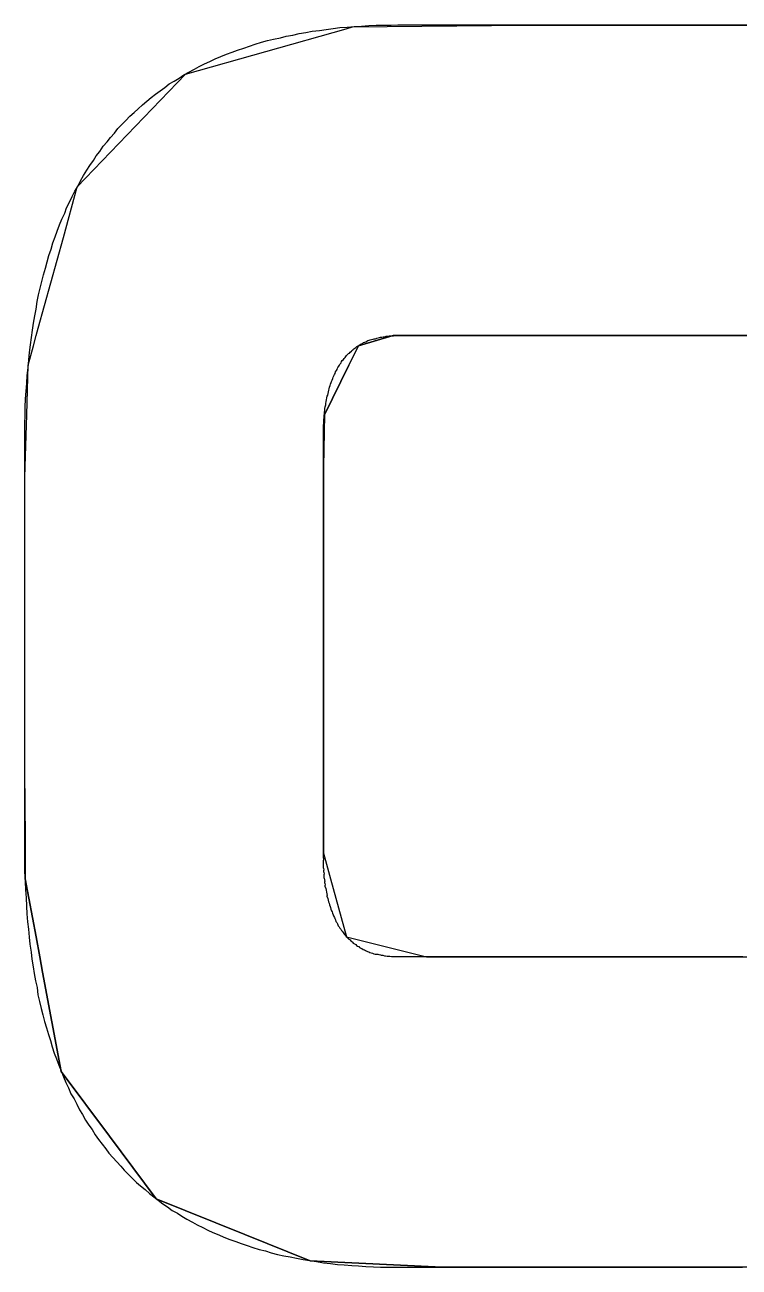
# Model space of a CAD drawing. Extents: x -69.4 to 29.6, y -21.9 to 37.7.
# Drawn here: x -55.722 to -53.911, y 18.758 to 21.909 of the extents above; entities that cross this region are included whole.
import ezdxf

# ---------------------------------------------------------------- set-up
doc = ezdxf.new("R2010")
doc.units = 0
doc.layers.add('gto', color=5, linetype='CONTINUOUS')

msp = doc.modelspace()

# ---------------------------------------------------------------- linework, layer by layer
at = {"layer": 'gto', "color": 5}
for points in [[(-53.073106, 18.758038), (-54.664109, 18.758038), (-54.99811, 18.774038), (-55.16411, 18.841038), (-55.389111, 18.931038), (-55.507111, 19.090038), (-55.630111, 19.254039), (-55.677111, 19.506039), (-55.684111, 19.545039), (-55.693111, 19.596039), (-55.721111, 19.743039), (-55.721111, 19.80804), (-55.722111, 19.97204), (-55.722111, 20.01004), (-55.722111, 20.431041), (-55.722111, 20.761042), (-55.721111, 20.789042), (-55.717111, 20.920042), (-55.714111, 21.046042), (-55.700111, 21.095042), (-55.693111, 21.121042), (-55.693111, 21.121042), (-55.688111, 21.140042), (-55.624111, 21.370043), (-55.589111, 21.498043), (-55.315111, 21.784044), (-54.90711, 21.899044), (-54.89111, 21.904044), (-54.451109, 21.908044), (-52.172104, 21.908044)], [(-54.95811, 21.897044), (-54.94011, 21.900044)], [(-54.94011, 21.900044), (-54.92311, 21.902044)], [(-54.92311, 21.902044), (-54.90511, 21.903044)], [(-54.90711, 21.899044), (-54.89111, 21.904044)], [(-54.90511, 21.903044), (-54.88711, 21.905044)], [(-54.89111, 21.904044), (-54.451109, 21.908044)], [(-54.88711, 21.905044), (-54.86811, 21.906044)], [(-54.86811, 21.906044), (-54.85011, 21.907044)], [(-54.85011, 21.907044), (-54.83111, 21.908044)], [(-54.83111, 21.908044), (-54.81311, 21.908044)], [(-54.81311, 21.908044), (-54.79311, 21.908044)], [(-54.79311, 21.908044), (-54.77611, 21.909044)], [(-54.77611, 21.909044), (-54.77511, 21.909044)], [(-54.77511, 21.909044), (-54.77311, 21.909044)], [(-54.77311, 21.909044), (-54.76811, 21.909044)], [(-54.76811, 21.909044), (-54.76211, 21.909044)], [(-54.76211, 21.909044), (-54.75511, 21.909044)], [(-54.75511, 21.909044), (-54.747109, 21.909044)], [(-54.747109, 21.909044), (-54.736109, 21.909044)], [(-54.736109, 21.909044), (-54.724109, 21.909044)], [(-54.724109, 21.909044), (-54.711109, 21.909044)], [(-54.711109, 21.909044), (-54.697109, 21.909044)], [(-54.697109, 21.909044), (-54.681109, 21.909044)], [(-54.681109, 21.909044), (-54.664109, 21.909044)], [(-54.664109, 21.909044), (-54.645109, 21.909044)], [(-54.645109, 21.909044), (-54.626109, 21.909044)], [(-54.626109, 21.909044), (-54.605109, 21.909044)], [(-54.605109, 21.909044), (-54.584109, 21.909044)], [(-54.584109, 21.909044), (-54.561109, 21.909044)], [(-54.561109, 21.909044), (-54.536109, 21.909044)], [(-54.536109, 21.909044), (-54.512109, 21.909044)], [(-54.512109, 21.909044), (-54.486109, 21.909044)], [(-54.486109, 21.909044), (-54.458109, 21.909044)], [(-54.458109, 21.909044), (-54.430109, 21.909044)], [(-54.430109, 21.909044), (-54.402109, 21.909044)], [(-54.402109, 21.909044), (-54.372109, 21.909044)], [(-54.372109, 21.909044), (-54.341109, 21.909044)], [(-54.341109, 21.909044), (-54.310109, 21.909044)], [(-54.310109, 21.909044), (-54.277109, 21.909044)], [(-54.277109, 21.909044), (-54.244108, 21.909044)], [(-54.244108, 21.909044), (-54.210108, 21.909044)], [(-54.210108, 21.909044), (-54.176108, 21.909044)], [(-54.176108, 21.909044), (-54.141108, 21.909044)], [(-54.141108, 21.909044), (-54.106108, 21.909044)], [(-54.106108, 21.909044), (-54.069108, 21.909044)], [(-54.069108, 21.909044), (-54.033108, 21.909044)], [(-54.033108, 21.909044), (-53.995108, 21.909044)], [(-53.995108, 21.909044), (-53.958108, 21.909044)], [(-53.958108, 21.909044), (-53.920108, 21.909044)], [(-53.920108, 21.909044), (-53.881108, 21.909044)], [(-55.315111, 21.784044), (-54.90711, 21.899044)], [(-55.12211, 21.865044), (-55.10711, 21.869044)], [(-55.10711, 21.869044), (-55.09111, 21.873044)], [(-55.09111, 21.873044), (-55.07411, 21.876044)], [(-55.07411, 21.876044), (-55.05911, 21.880044)], [(-55.05911, 21.880044), (-55.04211, 21.883044)], [(-55.04211, 21.883044), (-55.02611, 21.887044)], [(-55.02611, 21.887044), (-55.00911, 21.890044)], [(-55.00911, 21.890044), (-54.99311, 21.893044)], [(-54.99311, 21.893044), (-54.97511, 21.895044)], [(-54.97511, 21.895044), (-54.95811, 21.897044)], [(-55.21111, 21.835044), (-55.19611, 21.840044)], [(-55.19611, 21.840044), (-55.18311, 21.845044)], [(-55.18311, 21.845044), (-55.16711, 21.850044)], [(-55.16711, 21.850044), (-55.15211, 21.855044)], [(-55.15211, 21.855044), (-55.13811, 21.860044)], [(-55.13811, 21.860044), (-55.12211, 21.865044)], [(-55.280111, 21.803044), (-55.266111, 21.810044)], [(-55.266111, 21.810044), (-55.253111, 21.816044)], [(-55.253111, 21.816044), (-55.23911, 21.823044)], [(-55.23911, 21.823044), (-55.22511, 21.829044)], [(-55.22511, 21.829044), (-55.21111, 21.835044)], [(-55.589111, 21.498043), (-55.315111, 21.784044)], [(-55.343111, 21.766044), (-55.331111, 21.774044)], [(-55.331111, 21.774044), (-55.319111, 21.782044)], [(-55.319111, 21.782044), (-55.306111, 21.789044)], [(-55.306111, 21.789044), (-55.292111, 21.797044)], [(-55.292111, 21.797044), (-55.280111, 21.803044)], [(-55.391111, 21.733043), (-55.379111, 21.742043)], [(-55.379111, 21.742043), (-55.367111, 21.750044)], [(-55.367111, 21.750044), (-55.356111, 21.759044)], [(-55.356111, 21.759044), (-55.343111, 21.766044)], [(-55.424111, 21.706043), (-55.413111, 21.715043)], [(-55.413111, 21.715043), (-55.402111, 21.725043)], [(-55.402111, 21.725043), (-55.391111, 21.733043)], [(-55.456111, 21.677043), (-55.445111, 21.687043)], [(-55.445111, 21.687043), (-55.435111, 21.696043)], [(-55.435111, 21.696043), (-55.424111, 21.706043)], [(-55.486111, 21.646043), (-55.476111, 21.656043)], [(-55.476111, 21.656043), (-55.466111, 21.666043)], [(-55.466111, 21.666043), (-55.456111, 21.677043)], [(-55.513111, 21.612043), (-55.505111, 21.623043)], [(-55.505111, 21.623043), (-55.495111, 21.634043)], [(-55.495111, 21.634043), (-55.486111, 21.646043)], [(-55.541111, 21.577043), (-55.532111, 21.588043)], [(-55.532111, 21.588043), (-55.523111, 21.601043)], [(-55.523111, 21.601043), (-55.513111, 21.612043)], [(-55.557111, 21.552043), (-55.548111, 21.565043)], [(-55.548111, 21.565043), (-55.541111, 21.577043)], [(-55.581111, 21.513043), (-55.573111, 21.527043)], [(-55.573111, 21.527043), (-55.565111, 21.540043)], [(-55.565111, 21.540043), (-55.557111, 21.552043)], [(-55.624111, 21.370043), (-55.589111, 21.498043)], [(-55.595111, 21.487043), (-55.587111, 21.501043)], [(-55.587111, 21.501043), (-55.581111, 21.513043)], [(-55.616111, 21.445043), (-55.609111, 21.459043)], [(-55.609111, 21.459043), (-55.602111, 21.474043)], [(-55.602111, 21.474043), (-55.595111, 21.487043)], [(-55.628111, 21.416043), (-55.621111, 21.431043)], [(-55.621111, 21.431043), (-55.616111, 21.445043)], [(-55.640111, 21.386043), (-55.634111, 21.402043)], [(-55.634111, 21.402043), (-55.628111, 21.416043)], [(-55.688111, 21.140042), (-55.624111, 21.370043)], [(-55.651111, 21.356043), (-55.645111, 21.371043)], [(-55.645111, 21.371043), (-55.640111, 21.386043)], [(-55.661111, 21.324043), (-55.655111, 21.340043)], [(-55.655111, 21.340043), (-55.651111, 21.356043)], [(-55.670111, 21.292043), (-55.665111, 21.308043)], [(-55.665111, 21.308043), (-55.661111, 21.324043)], [(-55.679111, 21.258043), (-55.675111, 21.275043)], [(-55.675111, 21.275043), (-55.670111, 21.292043)], [(-55.687111, 21.224042), (-55.683111, 21.241042)], [(-55.683111, 21.241042), (-55.679111, 21.258043)], [(-55.693111, 21.188042), (-55.691111, 21.207042)], [(-55.691111, 21.207042), (-55.687111, 21.224042)], [(-55.697111, 21.171042), (-55.693111, 21.188042)], [(-55.703111, 21.135042), (-55.700111, 21.152042)], [(-55.700111, 21.152042), (-55.697111, 21.171042)], [(-55.708111, 21.097042), (-55.705111, 21.116042)], [(-55.705111, 21.116042), (-55.703111, 21.135042)], [(-55.700111, 21.095042), (-55.693111, 21.121042)], [(-55.693111, 21.121042), (-55.688111, 21.140042)], [(-55.693111, 21.121042), (-55.693111, 21.121042)], [(-52.143104, 21.121042), (-54.688109, 21.121042), (-54.78811, 21.121042), (-54.87611, 21.095042), (-54.90011, 21.046042), (-54.96211, 20.920042), (-54.96511, 20.789042), (-54.96511, 20.761042), (-54.96511, 20.431041), (-54.96511, 20.01004), (-54.96511, 19.97204), (-54.96511, 19.80804), (-54.94711, 19.743039), (-54.90611, 19.596039), (-54.703109, 19.545039), (-53.077106, 19.545039)], [(-54.96511, 19.79504), (-54.96511, 19.80004), (-54.96511, 19.80604), (-54.96511, 19.80804), (-54.96511, 19.81004), (-54.96511, 19.81204), (-54.96511, 19.81404), (-54.96511, 19.81704), (-54.96511, 19.82104), (-54.96511, 19.82604), (-54.96511, 19.83104), (-54.96511, 19.83604), (-54.96511, 19.84204), (-54.96511, 19.84804), (-54.96511, 19.85504), (-54.96511, 19.86304), (-54.96511, 19.87104), (-54.96511, 19.87804), (-54.96511, 19.88704), (-54.96511, 19.89704), (-54.96511, 19.90704), (-54.96511, 19.91604), (-54.96511, 19.92704), (-54.96511, 19.93804), (-54.96511, 19.95004), (-54.96511, 19.96104), (-54.96511, 19.97304), (-54.96511, 19.98604), (-54.96511, 19.99804), (-54.96511, 20.01104), (-54.96511, 20.02404), (-54.96511, 20.03704), (-54.96511, 20.05104), (-54.96511, 20.06504), (-54.96511, 20.07904), (-54.96511, 20.09404), (-54.96511, 20.10804), (-54.96511, 20.12304), (-54.96511, 20.13804), (-54.96511, 20.15304), (-54.96511, 20.16904), (-54.96511, 20.18404), (-54.96511, 20.20004), (-54.96511, 20.21504), (-54.96511, 20.23104), (-54.96511, 20.24704), (-54.96511, 20.263041), (-54.96511, 20.279041), (-54.96511, 20.295041), (-54.96511, 20.312041), (-54.96511, 20.327041), (-54.96511, 20.344041), (-54.96511, 20.359041), (-54.96511, 20.376041), (-54.96511, 20.391041), (-54.96511, 20.408041), (-54.96511, 20.423041), (-54.96511, 20.440041), (-54.96511, 20.456041), (-54.96511, 20.471041), (-54.96511, 20.487041), (-54.96511, 20.502041), (-54.96511, 20.517041), (-54.96511, 20.532041), (-54.96511, 20.547041), (-54.96511, 20.562041), (-54.96511, 20.576041), (-54.96511, 20.591041), (-54.96511, 20.605041), (-54.96511, 20.619041), (-54.96511, 20.633041), (-54.96511, 20.646041), (-54.96511, 20.659041), (-54.96511, 20.672041), (-54.96511, 20.684041), (-54.96511, 20.697041), (-54.96511, 20.709041), (-54.96511, 20.720041), (-54.96511, 20.731041), (-54.96511, 20.742041), (-54.96511, 20.752042), (-54.96511, 20.762042), (-54.96511, 20.772042), (-54.96511, 20.782042), (-54.96511, 20.789042), (-54.96511, 20.798042), (-54.96511, 20.806042), (-54.96511, 20.813042), (-54.96511, 20.820042), (-54.96511, 20.826042), (-54.96511, 20.832042), (-54.96511, 20.837042), (-54.96511, 20.842042), (-54.96511, 20.846042), (-54.96511, 20.850042), (-54.96511, 20.853042), (-54.96511, 20.855042), (-54.96511, 20.857042), (-54.96511, 20.858042), (-54.96511, 20.858042), (-54.96511, 20.862042), (-54.96511, 20.868042), (-54.96511, 20.873042), (-54.96511, 20.878042), (-54.96511, 20.884042), (-54.96511, 20.889042), (-54.96511, 20.894042), (-54.96411, 20.898042), (-54.96411, 20.903042), (-54.96411, 20.908042), (-54.96311, 20.913042), (-54.96311, 20.918042), (-54.96211, 20.923042), (-54.96211, 20.927042), (-54.96111, 20.931042), (-54.96111, 20.936042), (-54.96011, 20.940042), (-54.95911, 20.945042), (-54.95911, 20.949042), (-54.95811, 20.954042), (-54.95711, 20.958042), (-54.95611, 20.963042), (-54.95511, 20.967042), (-54.95411, 20.970042), (-54.95311, 20.974042), (-54.95211, 20.978042), (-54.95111, 20.982042), (-54.95011, 20.986042), (-54.94911, 20.990042), (-54.94811, 20.994042), (-54.94711, 20.998042), (-54.94511, 21.002042), (-54.94411, 21.004042), (-54.94311, 21.008042), (-54.94111, 21.012042), (-54.94011, 21.015042), (-54.93811, 21.019042), (-54.93711, 21.022042), (-54.93511, 21.025042), (-54.93411, 21.029042), (-54.93211, 21.032042), (-54.93011, 21.035042), (-54.92911, 21.038042), (-54.92811, 21.040042), (-54.92611, 21.043042), (-54.92411, 21.046042), (-54.92211, 21.049042), (-54.92011, 21.052042), (-54.91911, 21.055042), (-54.91711, 21.058042), (-54.91411, 21.060042), (-54.91211, 21.063042), (-54.91011, 21.065042), (-54.90811, 21.068042), (-54.90611, 21.070042), (-54.90411, 21.073042), (-54.90111, 21.075042), (-54.89911, 21.076042), (-54.89711, 21.079042), (-54.89411, 21.081042), (-54.89311, 21.083042), (-54.89011, 21.085042), (-54.88811, 21.087042), (-54.88511, 21.089042), (-54.88311, 21.091042), (-54.88011, 21.093042), (-54.87711, 21.095042), (-54.87511, 21.096042), (-54.87211, 21.098042), (-54.86911, 21.100042), (-54.86611, 21.101042), (-54.86311, 21.103042), (-54.86011, 21.104042), (-54.85711, 21.105042), (-54.85511, 21.107042), (-54.85211, 21.108042), (-54.84911, 21.109042), (-54.84611, 21.110042), (-54.84311, 21.111042), (-54.83911, 21.112042), (-54.83611, 21.113042), (-54.83311, 21.113042), (-54.82911, 21.114042), (-54.82611, 21.115042), (-54.82311, 21.116042), (-54.82011, 21.117042), (-54.81711, 21.117042), (-54.81311, 21.118042), (-54.80911, 21.118042), (-54.80611, 21.119042), (-54.80211, 21.119042), (-54.79811, 21.120042), (-54.79511, 21.120042), (-54.79111, 21.120042), (-54.78711, 21.120042), (-54.78411, 21.121042), (-54.78011, 21.121042), (-54.77611, 21.121042), (-54.77511, 21.121042), (-54.77311, 21.121042), (-54.76911, 21.121042), (-54.76311, 21.121042), (-54.75511, 21.121042), (-54.747109, 21.121042), (-54.737109, 21.121042), (-54.725109, 21.121042), (-54.712109, 21.121042), (-54.698109, 21.121042), (-54.682109, 21.121042), (-54.665109, 21.121042), (-54.647109, 21.121042), (-54.628109, 21.121042), (-54.606109, 21.121042), (-54.585109, 21.121042), (-54.563109, 21.121042), (-54.538109, 21.121042), (-54.513109, 21.121042), (-54.487109, 21.121042), (-54.460109, 21.121042), (-54.432109, 21.121042), (-54.403109, 21.121042), (-54.374109, 21.121042), (-54.343109, 21.121042), (-54.312109, 21.121042), (-54.279109, 21.121042), (-54.246108, 21.121042), (-54.212108, 21.121042), (-54.178108, 21.121042), (-54.143108, 21.121042), (-54.108108, 21.121042), (-54.071108, 21.121042), (-54.035108, 21.121042), (-53.998108, 21.121042), (-53.960108, 21.121042), (-53.922108, 21.121042), (-53.883108, 21.121042)], [(-54.87611, 21.095042), (-54.78811, 21.121042)], [(-54.78811, 21.121042), (-54.688109, 21.121042)], [(-55.714111, 21.046042), (-55.700111, 21.095042)], [(-55.710111, 21.078042), (-55.708111, 21.097042)], [(-54.90011, 21.046042), (-54.87611, 21.095042)], [(-55.714111, 21.039042), (-55.712111, 21.059042)], [(-55.712111, 21.059042), (-55.710111, 21.078042)], [(-55.717111, 20.920042), (-55.714111, 21.046042)], [(-55.717111, 21.000042), (-55.716111, 21.020042)], [(-55.716111, 21.020042), (-55.714111, 21.039042)], [(-54.96211, 20.920042), (-54.90011, 21.046042)], [(-55.719111, 20.980042), (-55.717111, 21.000042)], [(-55.721111, 20.939042), (-55.720111, 20.960042)], [(-55.720111, 20.960042), (-55.719111, 20.980042)], [(-55.721111, 20.919042), (-55.721111, 20.939042)], [(-55.722111, 20.897042), (-55.721111, 20.919042)], [(-55.722111, 20.876042), (-55.722111, 20.897042)], [(-55.721111, 20.789042), (-55.717111, 20.920042)], [(-54.96511, 20.789042), (-54.96211, 20.920042)], [(-55.722111, 20.858042), (-55.722111, 20.876042)], [(-55.722111, 20.858042), (-55.722111, 20.858042)], [(-55.722111, 20.857042), (-55.722111, 20.858042)], [(-55.722111, 20.856042), (-55.722111, 20.857042)], [(-55.722111, 20.853042), (-55.722111, 20.856042)], [(-55.722111, 20.850042), (-55.722111, 20.853042)], [(-55.722111, 20.847042), (-55.722111, 20.850042)], [(-55.722111, 20.842042), (-55.722111, 20.847042)], [(-55.722111, 20.838042), (-55.722111, 20.842042)], [(-55.722111, 20.832042), (-55.722111, 20.838042)], [(-55.722111, 20.826042), (-55.722111, 20.832042)], [(-55.722111, 20.821042), (-55.722111, 20.826042)], [(-55.722111, 20.814042), (-55.722111, 20.821042)], [(-55.722111, 20.806042), (-55.722111, 20.814042)], [(-55.722111, 20.798042), (-55.722111, 20.806042)], [(-55.722111, 20.790042), (-55.722111, 20.798042)], [(-55.722111, 20.782042), (-55.722111, 20.790042)], [(-55.722111, 20.761042), (-55.721111, 20.789042)], [(-55.722111, 20.773042), (-55.722111, 20.782042)], [(-55.722111, 20.763042), (-55.722111, 20.773042)], [(-54.96511, 20.761042), (-54.96511, 20.789042)], [(-55.722111, 20.753042), (-55.722111, 20.763042)], [(-55.722111, 20.431041), (-55.722111, 20.761042)], [(-55.722111, 20.743041), (-55.722111, 20.753042)], [(-55.722111, 20.732041), (-55.722111, 20.743041)], [(-54.96511, 20.431041), (-54.96511, 20.761042)], [(-55.722111, 20.720041), (-55.722111, 20.732041)], [(-55.722111, 20.710041), (-55.722111, 20.720041)], [(-55.722111, 20.698041), (-55.722111, 20.710041)], [(-55.722111, 20.685041), (-55.722111, 20.698041)], [(-55.722111, 20.673041), (-55.722111, 20.685041)], [(-55.722111, 20.660041), (-55.722111, 20.673041)], [(-55.722111, 20.647041), (-55.722111, 20.660041)], [(-55.722111, 20.634041), (-55.722111, 20.647041)], [(-55.722111, 20.620041), (-55.722111, 20.634041)], [(-55.722111, 20.606041), (-55.722111, 20.620041)], [(-55.722111, 20.592041), (-55.722111, 20.606041)], [(-55.722111, 20.577041), (-55.722111, 20.592041)], [(-55.722111, 20.563041), (-55.722111, 20.577041)], [(-55.722111, 20.548041), (-55.722111, 20.563041)], [(-55.722111, 20.533041), (-55.722111, 20.548041)], [(-55.722111, 20.518041), (-55.722111, 20.533041)], [(-55.722111, 20.503041), (-55.722111, 20.518041)], [(-55.722111, 20.488041), (-55.722111, 20.503041)], [(-55.722111, 20.472041), (-55.722111, 20.488041)], [(-55.722111, 20.457041), (-55.722111, 20.472041)], [(-55.722111, 20.440041), (-55.722111, 20.457041)], [(-55.722111, 20.424041), (-55.722111, 20.440041)], [(-55.722111, 20.01004), (-55.722111, 20.431041)], [(-55.722111, 20.409041), (-55.722111, 20.424041)], [(-54.96511, 20.01004), (-54.96511, 20.431041)], [(-55.722111, 20.392041), (-55.722111, 20.409041)], [(-55.722111, 20.377041), (-55.722111, 20.392041)], [(-55.722111, 20.360041), (-55.722111, 20.377041)], [(-55.722111, 20.345041), (-55.722111, 20.360041)], [(-55.722111, 20.328041), (-55.722111, 20.345041)], [(-55.722111, 20.313041), (-55.722111, 20.328041)], [(-55.722111, 20.296041), (-55.722111, 20.313041)], [(-55.722111, 20.280041), (-55.722111, 20.296041)], [(-55.722111, 20.264041), (-55.722111, 20.280041)], [(-55.722111, 20.24804), (-55.722111, 20.264041)], [(-55.722111, 20.23204), (-55.722111, 20.24804)], [(-55.722111, 20.21604), (-55.722111, 20.23204)], [(-55.722111, 20.20104), (-55.722111, 20.21604)], [(-55.722111, 20.18504), (-55.722111, 20.20104)], [(-55.722111, 20.16904), (-55.722111, 20.18504)], [(-55.722111, 20.15404), (-55.722111, 20.16904)], [(-55.722111, 20.13904), (-55.722111, 20.15404)], [(-55.722111, 20.12404), (-55.722111, 20.13904)], [(-55.722111, 20.10904), (-55.722111, 20.12404)], [(-55.722111, 20.09504), (-55.722111, 20.10904)], [(-55.722111, 20.08004), (-55.722111, 20.09504)], [(-55.722111, 20.06504), (-55.722111, 20.08004)], [(-55.722111, 20.05204), (-55.722111, 20.06504)], [(-55.722111, 20.03804), (-55.722111, 20.05204)], [(-55.722111, 20.02404), (-55.722111, 20.03804)], [(-55.722111, 20.01204), (-55.722111, 20.02404)], [(-55.722111, 19.99804), (-55.722111, 20.01204)], [(-55.722111, 19.97204), (-55.722111, 20.01004)], [(-54.96511, 19.97204), (-54.96511, 20.01004)], [(-55.722111, 19.98604), (-55.722111, 19.99804)], [(-55.722111, 19.97404), (-55.722111, 19.98604)], [(-55.722111, 19.96104), (-55.722111, 19.97404)], [(-55.722111, 19.97204), (-55.721111, 19.80804)], [(-55.722111, 19.95004), (-55.722111, 19.96104)], [(-55.722111, 19.93904), (-55.722111, 19.95004)], [(-54.96511, 19.80804), (-54.96511, 19.97204)], [(-55.722111, 19.92804), (-55.722111, 19.93904)], [(-55.722111, 19.91704), (-55.722111, 19.92804)], [(-55.722111, 19.90804), (-55.722111, 19.91704)], [(-55.722111, 19.89804), (-55.722111, 19.90804)], [(-55.722111, 19.88804), (-55.722111, 19.89804)], [(-55.722111, 19.87904), (-55.722111, 19.88804)], [(-55.722111, 19.87104), (-55.722111, 19.87904)], [(-55.722111, 19.86304), (-55.722111, 19.87104)], [(-55.722111, 19.85504), (-55.722111, 19.86304)], [(-55.722111, 19.84804), (-55.722111, 19.85504)], [(-55.722111, 19.84204), (-55.722111, 19.84804)], [(-55.722111, 19.83604), (-55.722111, 19.84204)], [(-55.722111, 19.83104), (-55.722111, 19.83604)], [(-55.722111, 19.82604), (-55.722111, 19.83104)], [(-55.722111, 19.82104), (-55.722111, 19.82604)], [(-55.722111, 19.81804), (-55.722111, 19.82104)], [(-55.722111, 19.81404), (-55.722111, 19.81804)], [(-55.722111, 19.81204), (-55.722111, 19.81404)], [(-55.722111, 19.81004), (-55.722111, 19.81204)], [(-55.722111, 19.80804), (-55.722111, 19.81004)], [(-55.722111, 19.79904), (-55.722111, 19.80804)], [(-55.722111, 19.77704), (-55.722111, 19.79904)], [(-55.721111, 19.80804), (-55.721111, 19.743039)], [(-54.96511, 19.80804), (-54.94711, 19.743039)], [(-54.96511, 19.79504), (-54.96511, 19.79004)], [(-54.96511, 19.77004), (-54.96511, 19.77404), (-54.96511, 19.77904), (-54.96511, 19.78404), (-54.96511, 19.79004)], [(-55.722111, 19.75604), (-55.722111, 19.77704)], [(-54.96511, 19.77004), (-54.96411, 19.76504)], [(-54.96411, 19.76004), (-54.96411, 19.76504)], [(-54.96411, 19.76004), (-54.96311, 19.75504)], [(-55.722111, 19.75604), (-55.721111, 19.735039), (-55.720111, 19.715039), (-55.719111, 19.695039), (-55.718111, 19.674039), (-55.717111, 19.654039), (-55.715111, 19.634039), (-55.713111, 19.615039), (-55.711111, 19.595039), (-55.709111, 19.577039), (-55.706111, 19.557039), (-55.704111, 19.539039), (-55.701111, 19.520039), (-55.698111, 19.503039), (-55.695111, 19.484039), (-55.691111, 19.467039), (-55.689111, 19.449039), (-55.685111, 19.432039), (-55.681111, 19.414039), (-55.676111, 19.398039), (-55.672111, 19.381039), (-55.667111, 19.365039), (-55.662111, 19.348039), (-55.657111, 19.333039), (-55.653111, 19.317039), (-55.648111, 19.301039), (-55.642111, 19.286039), (-55.636111, 19.270039), (-55.630111, 19.256039), (-55.624111, 19.241038), (-55.618111, 19.226038), (-55.611111, 19.213038), (-55.605111, 19.198038), (-55.597111, 19.185038), (-55.590111, 19.171038), (-55.583111, 19.157038), (-55.576111, 19.145038), (-55.568111, 19.131038), (-55.560111, 19.118038), (-55.551111, 19.107038), (-55.544111, 19.094038), (-55.535111, 19.082038), (-55.526111, 19.070038), (-55.517111, 19.058038), (-55.509111, 19.047038), (-55.499111, 19.036038), (-55.489111, 19.025038), (-55.479111, 19.014038), (-55.470111, 19.004038), (-55.460111, 18.994038), (-55.449111, 18.983038), (-55.439111, 18.973038), (-55.429111, 18.964038), (-55.417111, 18.955038), (-55.406111, 18.945038), (-55.395111, 18.936038), (-55.384111, 18.928038), (-55.372111, 18.919038), (-55.360111, 18.911038), (-55.348111, 18.902038), (-55.335111, 18.895038), (-55.324111, 18.887038), (-55.311111, 18.880038), (-55.297111, 18.872038), (-55.285111, 18.865038), (-55.271111, 18.859038), (-55.258111, 18.852038), (-55.24511, 18.846038), (-55.23011, 18.840038), (-55.21711, 18.834038), (-55.20211, 18.828038), (-55.18711, 18.823038), (-55.17311, 18.818038), (-55.15811, 18.813038), (-55.14411, 18.808038), (-55.12811, 18.803038), (-55.11211, 18.799038), (-55.09711, 18.794038), (-55.08111, 18.790038), (-55.06511, 18.787038), (-55.04911, 18.784038), (-55.03311, 18.781038), (-55.01611, 18.777038), (-54.99911, 18.775038), (-54.98211, 18.772038), (-54.96511, 18.769038), (-54.94711, 18.767038), (-54.92911, 18.765038), (-54.91211, 18.764038), (-54.89311, 18.762038), (-54.87611, 18.761038), (-54.85711, 18.760038), (-54.83811, 18.759038), (-54.82011, 18.758038), (-54.80111, 18.758038), (-54.78211, 18.758038), (-54.77611, 18.758038), (-54.77511, 18.758038), (-54.77211, 18.758038), (-54.76911, 18.758038), (-54.76511, 18.758038), (-54.75911, 18.758038), (-54.75311, 18.758038), (-54.746109, 18.758038), (-54.738109, 18.758038), (-54.729109, 18.758038), (-54.719109, 18.758038), (-54.709109, 18.758038), (-54.697109, 18.758038), (-54.685109, 18.758038), (-54.672109, 18.758038), (-54.658109, 18.758038), (-54.643109, 18.758038), (-54.629109, 18.758038), (-54.612109, 18.758038), (-54.596109, 18.758038), (-54.579109, 18.758038), (-54.561109, 18.758038), (-54.542109, 18.758038), (-54.524109, 18.758038), (-54.504109, 18.758038), (-54.484109, 18.758038), (-54.463109, 18.758038), (-54.443109, 18.758038), (-54.421109, 18.758038), (-54.399109, 18.758038), (-54.377109, 18.758038), (-54.354109, 18.758038), (-54.331109, 18.758038), (-54.308109, 18.758038), (-54.283109, 18.758038), (-54.260109, 18.758038), (-54.236108, 18.758038), (-54.210108, 18.758038), (-54.186108, 18.758038), (-54.161108, 18.758038), (-54.135108, 18.758038), (-54.110108, 18.758038), (-54.084108, 18.758038), (-54.058108, 18.758038), (-54.032108, 18.758038), (-54.006108, 18.758038), (-53.981108, 18.758038), (-53.954108, 18.758038), (-53.928108, 18.758038), (-53.902108, 18.758038)], [(-55.721111, 19.743039), (-55.693111, 19.596039)], [(-54.96311, 19.745039), (-54.96311, 19.75004), (-54.96311, 19.75504)], [(-54.96311, 19.745039), (-54.96211, 19.740039)], [(-54.96211, 19.740039), (-54.96111, 19.736039)], [(-54.96111, 19.732039), (-54.96111, 19.736039)], [(-54.96111, 19.732039), (-54.96011, 19.727039)], [(-54.96011, 19.723039), (-54.96011, 19.727039)], [(-54.94711, 19.743039), (-54.90611, 19.596039)], [(-54.96011, 19.723039), (-54.95911, 19.718039)], [(-54.95911, 19.718039), (-54.95811, 19.714039)], [(-54.95811, 19.714039), (-54.95711, 19.709039)], [(-54.95711, 19.709039), (-54.95611, 19.705039)], [(-54.95611, 19.705039), (-54.95511, 19.701039)], [(-54.95511, 19.697039), (-54.95511, 19.701039)], [(-54.95511, 19.697039), (-54.95411, 19.693039)], [(-54.95411, 19.693039), (-54.95311, 19.689039)], [(-54.95311, 19.689039), (-54.95211, 19.685039)], [(-54.95211, 19.685039), (-54.95011, 19.681039)], [(-54.95011, 19.681039), (-54.94911, 19.677039)], [(-54.94911, 19.677039), (-54.94811, 19.673039)], [(-54.94811, 19.673039), (-54.94711, 19.670039)], [(-54.94711, 19.670039), (-54.94611, 19.666039)], [(-54.94611, 19.666039), (-54.94411, 19.662039)], [(-54.94411, 19.662039), (-54.94311, 19.659039)], [(-54.94311, 19.659039), (-54.94211, 19.656039)], [(-54.94211, 19.656039), (-54.94011, 19.652039)], [(-54.94011, 19.652039), (-54.93911, 19.649039)], [(-54.93911, 19.649039), (-54.93711, 19.645039)], [(-54.93711, 19.645039), (-54.93611, 19.642039)], [(-54.93611, 19.642039), (-54.93411, 19.639039)], [(-54.93411, 19.639039), (-54.93311, 19.635039)], [(-54.93311, 19.635039), (-54.93111, 19.632039)], [(-54.93111, 19.632039), (-54.92911, 19.629039)], [(-54.92911, 19.629039), (-54.92811, 19.626039)], [(-54.92811, 19.626039), (-54.92711, 19.624039)], [(-54.92711, 19.624039), (-54.92511, 19.621039)], [(-54.92511, 19.621039), (-54.92311, 19.618039)], [(-54.92311, 19.618039), (-54.92111, 19.615039)], [(-54.92111, 19.615039), (-54.91911, 19.612039)], [(-54.91911, 19.612039), (-54.91711, 19.610039)], [(-54.91711, 19.610039), (-54.91511, 19.607039)], [(-54.91511, 19.607039), (-54.91311, 19.604039)], [(-54.91311, 19.604039), (-54.91111, 19.602039)], [(-54.91111, 19.602039), (-54.90911, 19.599039)], [(-55.693111, 19.596039), (-55.684111, 19.545039)], [(-54.90911, 19.599039), (-54.90711, 19.597039)], [(-54.90711, 19.597039), (-54.90411, 19.594039)], [(-54.90611, 19.596039), (-54.703109, 19.545039)], [(-54.90411, 19.594039), (-54.90211, 19.592039)], [(-54.90211, 19.592039), (-54.90011, 19.590039)], [(-54.90011, 19.590039), (-54.89711, 19.588039)], [(-54.89711, 19.588039), (-54.89511, 19.586039)], [(-54.89511, 19.586039), (-54.89311, 19.584039)], [(-54.89311, 19.584039), (-54.89111, 19.582039)], [(-54.89111, 19.582039), (-54.88911, 19.580039)], [(-54.88911, 19.580039), (-54.88611, 19.578039)], [(-54.88611, 19.578039), (-54.88311, 19.576039)], [(-54.88311, 19.576039), (-54.88111, 19.574039)], [(-54.88111, 19.574039), (-54.87811, 19.572039)], [(-54.87811, 19.572039), (-54.87511, 19.571039)], [(-54.87511, 19.571039), (-54.87311, 19.569039)], [(-54.87311, 19.569039), (-54.87011, 19.567039)], [(-55.684111, 19.545039), (-55.677111, 19.506039)], [(-54.87011, 19.567039), (-54.86711, 19.566039)], [(-54.86711, 19.566039), (-54.86411, 19.564039)], [(-54.86411, 19.564039), (-54.86111, 19.563039)], [(-54.86111, 19.563039), (-54.85811, 19.561039)], [(-54.85811, 19.561039), (-54.85611, 19.560039)], [(-54.85611, 19.560039), (-54.85311, 19.559039)], [(-54.85311, 19.559039), (-54.85011, 19.558039)], [(-54.85011, 19.558039), (-54.84711, 19.556039)], [(-54.84711, 19.556039), (-54.84411, 19.555039)], [(-54.84411, 19.555039), (-54.84011, 19.554039)], [(-54.84011, 19.554039), (-54.83711, 19.553039)], [(-54.83711, 19.553039), (-54.83411, 19.552039)], [(-54.83411, 19.552039), (-54.83011, 19.552039)], [(-54.83011, 19.552039), (-54.82711, 19.552039)], [(-54.82711, 19.552039), (-54.82411, 19.551039)], [(-54.82411, 19.551039), (-54.82011, 19.550039)], [(-54.82011, 19.550039), (-54.81811, 19.549039)], [(-54.81811, 19.549039), (-54.81411, 19.549039)], [(-54.81411, 19.549039), (-54.81011, 19.548039)], [(-54.81011, 19.548039), (-54.80711, 19.548039)], [(-54.80711, 19.548039), (-54.80311, 19.547039)], [(-54.80311, 19.547039), (-54.79911, 19.547039)], [(-54.79911, 19.547039), (-54.79611, 19.547039)], [(-54.79611, 19.547039), (-54.79211, 19.546039)], [(-54.79211, 19.546039), (-54.78811, 19.546039)], [(-54.78811, 19.546039), (-54.78411, 19.546039)], [(-54.78411, 19.546039), (-54.78111, 19.546039)], [(-54.78111, 19.546039), (-54.77711, 19.546039)], [(-54.77711, 19.546039), (-54.77611, 19.546039)], [(-54.77611, 19.546039), (-54.77511, 19.546039)], [(-54.77511, 19.546039), (-54.77211, 19.546039)], [(-54.77211, 19.546039), (-54.76911, 19.546039)], [(-54.76911, 19.546039), (-54.76411, 19.546039)], [(-54.76411, 19.546039), (-54.75911, 19.546039)], [(-54.75911, 19.546039), (-54.75211, 19.546039)], [(-54.75211, 19.546039), (-54.746109, 19.546039)], [(-54.746109, 19.546039), (-54.738109, 19.546039)], [(-54.738109, 19.546039), (-54.728109, 19.546039)], [(-54.728109, 19.546039), (-54.718109, 19.546039)], [(-54.718109, 19.546039), (-54.708109, 19.546039)], [(-54.708109, 19.546039), (-54.696109, 19.546039)], [(-54.696109, 19.546039), (-54.684109, 19.546039)], [(-54.684109, 19.546039), (-54.671109, 19.546039)], [(-54.671109, 19.546039), (-54.657109, 19.546039)], [(-54.657109, 19.546039), (-54.642109, 19.546039)], [(-54.642109, 19.546039), (-54.628109, 19.546039)], [(-54.628109, 19.546039), (-54.611109, 19.546039)], [(-54.611109, 19.546039), (-54.595109, 19.546039)], [(-54.595109, 19.546039), (-54.578109, 19.546039)], [(-54.578109, 19.546039), (-54.560109, 19.546039)], [(-54.560109, 19.546039), (-54.541109, 19.546039)], [(-54.541109, 19.546039), (-54.523109, 19.546039)], [(-54.523109, 19.546039), (-54.503109, 19.546039)], [(-54.503109, 19.546039), (-54.483109, 19.546039)], [(-54.483109, 19.546039), (-54.462109, 19.546039)], [(-54.462109, 19.546039), (-54.441109, 19.546039)], [(-54.441109, 19.546039), (-54.420109, 19.546039)], [(-54.420109, 19.546039), (-54.398109, 19.546039)], [(-54.398109, 19.546039), (-54.376109, 19.546039)], [(-54.376109, 19.546039), (-54.352109, 19.546039)], [(-54.352109, 19.546039), (-54.330109, 19.546039)], [(-54.330109, 19.546039), (-54.307109, 19.546039)], [(-54.307109, 19.546039), (-54.282109, 19.546039)], [(-54.282109, 19.546039), (-54.258109, 19.546039)], [(-54.258109, 19.546039), (-54.234108, 19.546039)], [(-54.234108, 19.546039), (-54.209108, 19.546039)], [(-54.209108, 19.546039), (-54.184108, 19.546039)], [(-54.184108, 19.546039), (-54.159108, 19.546039)], [(-54.159108, 19.546039), (-54.133108, 19.546039)], [(-54.133108, 19.546039), (-54.108108, 19.546039)], [(-54.108108, 19.546039), (-54.083108, 19.546039)], [(-54.083108, 19.546039), (-54.057108, 19.546039)], [(-54.057108, 19.546039), (-54.031108, 19.546039)], [(-54.031108, 19.546039), (-54.005108, 19.546039)], [(-54.005108, 19.546039), (-53.979108, 19.546039)], [(-53.979108, 19.546039), (-53.952108, 19.546039)], [(-53.952108, 19.546039), (-53.926108, 19.546039)], [(-53.926108, 19.546039), (-53.901108, 19.546039)], [(-55.677111, 19.506039), (-55.630111, 19.254039)], [(-55.630111, 19.254039), (-55.507111, 19.090038)], [(-55.507111, 19.090038), (-55.389111, 18.931038)], [(-55.389111, 18.931038), (-55.16411, 18.841038)], [(-55.16411, 18.841038), (-54.99811, 18.774038)], [(-54.99811, 18.774038), (-54.664109, 18.758038)]]:
    msp.add_lwpolyline(points, dxfattribs=at)

doc.saveas('drawing.dxf')
